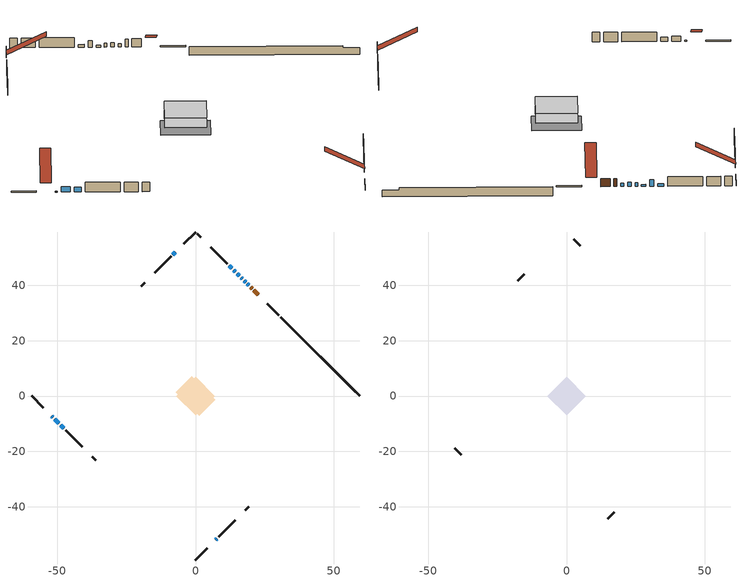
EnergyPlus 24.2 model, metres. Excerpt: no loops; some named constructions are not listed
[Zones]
conditioned space
 floor adiabatic (AdiabaticFloorConstruction): -7.01,0 0,7.01 7.01,0 0,-7.01 z0.51
 floor foundation (Slab1 construction): -7.13,1.28 -1.28,7.13 7.13,-1.28 1.28,-7.13 z-1.8
 wall outside (RimJoist1 construction): 0,-59.21 4.21,-55.01 / -59.21,0 -55.01,-4.21 / 0,59.21 -4.21,55.01 / 30.03,29.18 25.83,33.39 z0.51:0.81
 wall outside (AdiabaticWallConstruction 1): 22.66,36.56 21.08,38.14 / 20.42,38.79 19.95,39.26 z0.51:2.54
 wall outside (AdiabaticWallConstruction): -51.84,-7.37 -51.46,-7.75 z0.51:0.74; 19.3,39.91 18.74,40.47 z0.51:1.3; 18.09,41.13 17.53,41.68 z0.51:1.6; 16.87,42.34 16.48,42.74 z0.51:1.43; -7.37,51.84 -8.13,51.08 / 15.82,43.39 15.07,44.15 z0.51:0.97; 14.41,44.8 13.73,45.49 z0.51:2.14; 7.37,-51.84 7.75,-51.46 z0.51:1.4; -50.8,-8.41 -49.33,-9.88 z0.51:1.86; -48.68,-10.54 -47.49,-11.72 z0.51:1.65; 13.07,46.14 12.1,47.11 z0.51:1.2
 wall outside (Wall1 construction): 8.41,-50.8 14.31,-44.91 / -46.83,-12.38 -40.94,-18.28 / -8.79,50.43 -14.68,44.53 / 11.45,47.77 5.55,53.66 z0.51:2.95
 wall outside (Wall3 construction): 17.95,-41.26 19.2,-40.01 / -37.29,-21.92 -36.04,-23.17 / -18.33,40.89 -19.58,39.64 / 1.91,57.31 0.66,58.56 z0.51:2.95
 wall foundation (FoundationWall1 construction): 30.69,28.52,-1.8 30.69,28.52,0.51 56.36,2.85,0.51 56.36,2.85,-0.06 59.21,0,-0.06 59.21,0,-1.8
 window (WindowConstruction 5): -51.84,-7.38 -51.46,-7.75 z0.51:0.74
 window (WindowConstruction 3): 19.3,39.91 18.74,40.47 z0.51:1.3
 window (WindowConstruction 4): 18.09,41.13 17.53,41.68 z0.51:1.6
 window (WindowConstruction 10): 16.87,42.34 16.48,42.74 z0.51:1.42
 window (WindowConstruction 8): -7.38,51.84 -8.13,51.08 z0.51:0.97
 window (WindowConstruction 9): 15.82,43.39 15.07,44.15 z0.51:0.97
 window (WindowConstruction 6): 14.41,44.8 13.73,45.48 z0.51:2.13
 window (WindowConstruction 7): 7.38,-51.84 7.75,-51.46 z0.51:1.4
 window (WindowConstruction): -50.8,-8.41 -49.33,-9.88 z0.51:1.86
 window (WindowConstruction 1): -48.67,-10.54 -47.49,-11.72 z0.51:1.65
 window (WindowConstruction 2): 13.07,46.14 12.1,47.11 z0.51:1.2
 door (Door): 22.66,36.56 21.08,38.13 z0.51:2.54
 door (Door 1): 20.42,38.79 19.96,39.26 z0.51:2.54
 ceiling adiabatic (AdiabaticFloorConstruction): 0,-7.01 7.01,0 0,7.01 -7.01,0 z0.51
attic - vented
 floor to conditioned space (Floor1 construction Reversed): -7.02,0 0,7.02 7.02,0 0,-7.02 z2.95
 wall outside (Wall2 construction): 14.96,-44.25 17.29,-41.92 / -40.28,-18.93 -37.95,-21.26 / -15.34,43.87 -17.67,41.54 / 4.89,54.32 2.56,56.65 z0.51:2.95
 roof outside (Roof1 construction): 6.72,-52.49,2.95 0.08,-45.86,7.64 -1.77,-47.71,7.64 4.86,-54.35,2.95; -52.49,-6.72,2.95 -45.86,-0.08,7.64 -47.71,1.77,7.64 -54.35,-4.86,2.95; -6.72,52.49,2.95 -0.08,45.86,7.64 1.77,47.71,7.64 -4.86,54.35,2.95; 23.31,35.9,2.95 16.68,29.26,7.64 18.53,27.41,7.64 25.17,34.04,2.95
[Material] Roughness=Rough; Thermal Absorptance=0.9
Name | Thickness {m} | Conductivity {W/m-K} | Density {kg/m3} | Specific Heat {J/kg-K} | Solar Absorptance | Visible Absorptance
ceiling loosefill ins | 0.254 | 0.0480833 | 16.02 | 1046.75 | 0.7 | 0.7
ceiling stud and cavity | 0.1397 | 0.0984332 | 65.682 | 1177.47 | 0.7 | 0.7
gypsum board | 0.0127 | 0.160291 | 801 | 837.4 | 0.6 | 0.6
[Construction]
Floor1 construction: ceiling loosefill ins, ceiling stud and cavity, gypsum board
[Schedule:Day:Interval]
interior lighting schedule day: No, 01:00, 0.108182, 04:00, 0.0901515, 05:00, 0.0991667, 06:00, 0.162273, 07:00, 0.270455, 08:00, 0.342576, 10:00, 0.369621, 11:00, 0.351591, 12:00, 0.333561, 13:00, 0.324545, 14:00, 0.31553, 15:00, 0.333561, 16:00, 0.369621, 17:00, 0.450758, 18:00, 0.585985, 19:00, 0.775303, 20:00, 0.955606, 21:00, 0.991667, 22:00, 0.712197, 23:00, 0.360606, 24:00, 0.162273
interior lighting schedule day 1: No, 01:00, 0.100909, 04:00, 0.0840909, 05:00, 0.0925, 06:00, 0.151364, 07:00, 0.252273, 08:00, 0.319545, 10:00, 0.344773, 11:00, 0.327955, 12:00, 0.311136, 13:00, 0.302727, 14:00, 0.294318, 15:00, 0.311136, 16:00, 0.344773, 17:00, 0.420455, 18:00, 0.546591, 19:00, 0.723182, 20:00, 0.891364, 21:00, 0.925, 22:00, 0.664318, 23:00, 0.336364, 24:00, 0.151364
interior lighting schedule day 2: No, 01:00, 0.0927273, 04:00, 0.0772727, 05:00, 0.085, 06:00, 0.139091, 07:00, 0.231818, 08:00, 0.293636, 10:00, 0.316818, 11:00, 0.301364, 12:00, 0.285909, 13:00, 0.278182, 14:00, 0.270455, 15:00, 0.285909, 16:00, 0.316818, 17:00, 0.386364, 18:00, 0.502273, 19:00, 0.664545, 20:00, 0.819091, 21:00, 0.85, 22:00, 0.610455, 23:00, 0.309091, 24:00, 0.139091
interior lighting schedule day 3: No, 01:00, 0.0845455, 04:00, 0.0704545, 05:00, 0.0775, 06:00, 0.126818, 07:00, 0.211364, 08:00, 0.267727, 10:00, 0.288864, 11:00, 0.274773, 12:00, 0.260682, 13:00, 0.253636, 14:00, 0.246591, 15:00, 0.260682, 16:00, 0.288864, 17:00, 0.352273, 18:00, 0.457955, 19:00, 0.605909, 20:00, 0.746818, 21:00, 0.775, 22:00, 0.556591, 23:00, 0.281818, 24:00, 0.126818
interior lighting schedule day 4: No, 01:00, 0.0763636, 04:00, 0.0636364, 05:00, 0.07, 06:00, 0.114545, 07:00, 0.190909, 08:00, 0.241818, 10:00, 0.260909, 11:00, 0.248182, 12:00, 0.235455, 13:00, 0.229091, 14:00, 0.222727, 15:00, 0.235455, 16:00, 0.260909, 17:00, 0.318182, 18:00, 0.413636, 19:00, 0.547273, 20:00, 0.674545, 21:00, 0.7, 22:00, 0.502727, 23:00, 0.254545, 24:00, 0.114545
interior lighting schedule day 5: No, 01:00, 0.0727273, 04:00, 0.0606061, 05:00, 0.0666667, 06:00, 0.109091, 07:00, 0.181818, 08:00, 0.230303, 10:00, 0.248485, 11:00, 0.236364, 12:00, 0.224242, 13:00, 0.218182, 14:00, 0.212121, 15:00, 0.224242, 16:00, 0.248485, 17:00, 0.30303, 18:00, 0.393939, 19:00, 0.521212, 20:00, 0.642424, 21:00, 0.666667, 22:00, 0.478788, 23:00, 0.242424, 24:00, 0.109091
interior lighting schedule day 6: No, 01:00, 0.0745455, 04:00, 0.0621212, 05:00, 0.0683333, 06:00, 0.111818, 07:00, 0.186364, 08:00, 0.236061, 10:00, 0.254697, 11:00, 0.242273, 12:00, 0.229848, 13:00, 0.223636, 14:00, 0.217424, 15:00, 0.229848, 16:00, 0.254697, 17:00, 0.310606, 18:00, 0.403788, 19:00, 0.534242, 20:00, 0.658485, 21:00, 0.683333, 22:00, 0.490758, 23:00, 0.248485, 24:00, 0.111818
interior lighting schedule day 7: No, 01:00, 0.08, 04:00, 0.0666667, 05:00, 0.0733333, 06:00, 0.12, 07:00, 0.2, 08:00, 0.253333, 10:00, 0.273333, 11:00, 0.26, 12:00, 0.246667, 13:00, 0.24, 14:00, 0.233333, 15:00, 0.246667, 16:00, 0.273333, 17:00, 0.333333, 18:00, 0.433333, 19:00, 0.573333, 20:00, 0.706667, 21:00, 0.733333, 22:00, 0.526667, 23:00, 0.266667, 24:00, 0.12
interior lighting schedule day 8: No, 01:00, 0.0890909, 04:00, 0.0742424, 05:00, 0.0816667, 06:00, 0.133636, 07:00, 0.222727, 08:00, 0.282121, 10:00, 0.304394, 11:00, 0.289545, 12:00, 0.274697, 13:00, 0.267273, 14:00, 0.259848, 15:00, 0.274697, 16:00, 0.304394, 17:00, 0.371212, 18:00, 0.482576, 19:00, 0.638485, 20:00, 0.78697, 21:00, 0.816667, 22:00, 0.586515, 23:00, 0.29697, 24:00, 0.133636
interior lighting schedule day 9: No, 01:00, 0.0972727, 04:00, 0.0810606, 05:00, 0.0891667, 06:00, 0.145909, 07:00, 0.243182, 08:00, 0.30803, 10:00, 0.332348, 11:00, 0.316136, 12:00, 0.299924, 13:00, 0.291818, 14:00, 0.283712, 15:00, 0.299924, 16:00, 0.332348, 17:00, 0.405303, 18:00, 0.526894, 19:00, 0.697121, 20:00, 0.859242, 21:00, 0.891667, 22:00, 0.640379, 23:00, 0.324242, 24:00, 0.145909
interior lighting schedule day 10: No, 01:00, 0.105455, 04:00, 0.0878788, 05:00, 0.0966667, 06:00, 0.158182, 07:00, 0.263636, 08:00, 0.333939, 10:00, 0.360303, 11:00, 0.342727, 12:00, 0.325152, 13:00, 0.316364, 14:00, 0.307576, 15:00, 0.325152, 16:00, 0.360303, 17:00, 0.439394, 18:00, 0.571212, 19:00, 0.755758, 20:00, 0.931515, 21:00, 0.966667, 22:00, 0.694242, 23:00, 0.351515, 24:00, 0.158182
interior lighting schedule day 11: No, 01:00, 0.109091, 04:00, 0.0909091, 05:00, 0.1, 06:00, 0.163636, 07:00, 0.272727, 08:00, 0.345455, 10:00, 0.372727, 11:00, 0.354545, 12:00, 0.336364, 13:00, 0.327273, 14:00, 0.318182, 15:00, 0.336364, 16:00, 0.372727, 17:00, 0.454545, 18:00, 0.590909, 19:00, 0.781818, 20:00, 0.963636, 21:00, 1, 22:00, 0.718182, 23:00, 0.363636, 24:00, 0.163636
interior lighting schedule default day; occupants schedule default day; clothes dryer schedule default day; cooking range schedule default day; misc plug loads schedule default day; general water use schedule default day; heating setpoint default day; cooling setpoint default day; clothes dryer exhaust 0 schedule default day; cooling season schedule day; cooling season schedule day 2; cooling season schedule default day; exterior lighting schedule default day; natural vent schedule default day: No, 24:00, 0
occupants schedule day: No, 05:00, 0.426829, 06:00, 0.719512, 07:00, 1, 08:00, 0.670732, 09:00, 0.329268, 14:00, 0.170732, 15:00, 0.231707, 16:00, 0.329268, 17:00, 0.5, 18:00, 0.670732, 19:00, 0.829268, 21:00, 1, 22:00, 0.853659, 23:00, 0.646341, 24:00, 0.426829
clothes dryer schedule day; clothes dryer exhaust 0 schedule day: No, 01:00, 0.123457, 02:00, 0.0740741, 03:00, 0.0493827, 04:00, 0.0246914, 05:00, 0.0493827, 06:00, 0.0740741, 07:00, 0.197531, 08:00, 0.395062, 09:00, 0.592593, 10:00, 0.839506, 11:00, 0.962963, 12:00, 1, 13:00, 0.91358, 14:00, 0.82716, 15:00, 0.716049, 16:00, 0.753086, 17:00, 0.679012, 18:00, 0.666667, 20:00, 0.62963, 21:00, 0.641975, 22:00, 0.666667, 23:00, 0.54321, 24:00, 0.296296
cooking range schedule day: No, 05:00, 0.0597015, 06:00, 0.11194, 07:00, 0.171642, 08:00, 0.291045, 11:00, 0.343284, 12:00, 0.402985, 13:00, 0.462687, 14:00, 0.343284, 15:00, 0.291045, 16:00, 0.402985, 17:00, 0.567164, 18:00, 1, 19:00, 0.850746, 20:00, 0.432836, 21:00, 0.291045, 22:00, 0.231343, 23:00, 0.171642, 24:00, 0.11194
misc plug loads schedule day: No, 06:00, 0.705882, 07:00, 0.745098, 08:00, 0.803922, 15:00, 0.823529, 16:00, 0.862745, 17:00, 0.921569, 18:00, 0.980392, 19:00, 1, 20:00, 0.980392, 21:00, 0.941176, 22:00, 0.862745, 23:00, 0.784314, 24:00, 0.72549
general water use schedule day: No, 01:00, 0.315068, 03:00, 0.287671, 04:00, 0.342466, 05:00, 0.369863, 06:00, 0.520548, 07:00, 0.60274, 08:00, 0.534247, 10:00, 0.506849, 11:00, 0.465753, 14:00, 0.479452, 15:00, 0.534247, 16:00, 0.589041, 17:00, 0.69863, 18:00, 0.876712, 19:00, 0.890411, 20:00, 0.986301, 21:00, 1, 22:00, 0.863014, 23:00, 0.616438, 24:00, 0.465753
heating setpoint day: No, 07:00, 18, 23:00, 21, 24:00, 18
cooling setpoint day: No, 24:00, 25
cooling season schedule day 1: No, 24:00, 1
exterior lighting schedule day: No, 01:00, 0.566667, 03:00, 0.524167, 05:00, 0.495833, 06:00, 0.5525, 07:00, 0.623333, 08:00, 0.580833, 09:00, 0.439167, 10:00, 0.354167, 12:00, 0.34, 13:00, 0.354167, 14:00, 0.396667, 15:00, 0.425, 16:00, 0.495833, 17:00, 0.623333, 18:00, 0.793333, 19:00, 0.906667, 20:00, 0.963333, 21:00, 0.991667, 22:00, 0.920833, 23:00, 0.793333, 24:00, 0.665833
exterior lighting schedule day 1: No, 01:00, 0.528571, 03:00, 0.488929, 05:00, 0.4625, 06:00, 0.515357, 07:00, 0.581429, 08:00, 0.541786, 09:00, 0.409643, 10:00, 0.330357, 12:00, 0.317143, 13:00, 0.330357, 14:00, 0.37, 15:00, 0.396429, 16:00, 0.4625, 17:00, 0.581429, 18:00, 0.74, 19:00, 0.845714, 20:00, 0.898571, 21:00, 0.925, 22:00, 0.858929, 23:00, 0.74, 24:00, 0.621071
exterior lighting schedule day 10: No, 01:00, 0.552381, 03:00, 0.510952, 05:00, 0.483333, 06:00, 0.538571, 07:00, 0.607619, 08:00, 0.56619, 09:00, 0.428095, 10:00, 0.345238, 12:00, 0.331429, 13:00, 0.345238, 14:00, 0.386667, 15:00, 0.414286, 16:00, 0.483333, 17:00, 0.607619, 18:00, 0.773333, 19:00, 0.88381, 20:00, 0.939048, 21:00, 0.966667, 22:00, 0.897619, 23:00, 0.773333, 24:00, 0.649048
exterior lighting schedule day 11: No, 01:00, 0.571429, 03:00, 0.528571, 05:00, 0.5, 06:00, 0.557143, 07:00, 0.628571, 08:00, 0.585714, 09:00, 0.442857, 10:00, 0.357143, 12:00, 0.342857, 13:00, 0.357143, 14:00, 0.4, 15:00, 0.428571, 16:00, 0.5, 17:00, 0.628571, 18:00, 0.8, 19:00, 0.914286, 20:00, 0.971429, 21:00, 1, 22:00, 0.928571, 23:00, 0.8, 24:00, 0.671429
exterior lighting schedule day 2: No, 01:00, 0.485714, 03:00, 0.449286, 05:00, 0.425, 06:00, 0.473571, 07:00, 0.534286, 08:00, 0.497857, 09:00, 0.376429, 10:00, 0.303571, 12:00, 0.291429, 13:00, 0.303571, 14:00, 0.34, 15:00, 0.364286, 16:00, 0.425, 17:00, 0.534286, 18:00, 0.68, 19:00, 0.777143, 20:00, 0.825714, 21:00, 0.85, 22:00, 0.789286, 23:00, 0.68, 24:00, 0.570714
exterior lighting schedule day 3: No, 01:00, 0.442857, 03:00, 0.409643, 05:00, 0.3875, 06:00, 0.431786, 07:00, 0.487143, 08:00, 0.453929, 09:00, 0.343214, 10:00, 0.276786, 12:00, 0.265714, 13:00, 0.276786, 14:00, 0.31, 15:00, 0.332143, 16:00, 0.3875, 17:00, 0.487143, 18:00, 0.62, 19:00, 0.708571, 20:00, 0.752857, 21:00, 0.775, 22:00, 0.719643, 23:00, 0.62, 24:00, 0.520357
exterior lighting schedule day 4: No, 01:00, 0.4, 03:00, 0.37, 05:00, 0.35, 06:00, 0.39, 07:00, 0.44, 08:00, 0.41, 09:00, 0.31, 10:00, 0.25, 12:00, 0.24, 13:00, 0.25, 14:00, 0.28, 15:00, 0.3, 16:00, 0.35, 17:00, 0.44, 18:00, 0.56, 19:00, 0.64, 20:00, 0.68, 21:00, 0.7, 22:00, 0.65, 23:00, 0.56, 24:00, 0.47
exterior lighting schedule day 5: No, 01:00, 0.380952, 03:00, 0.352381, 05:00, 0.333333, 06:00, 0.371429, 07:00, 0.419048, 08:00, 0.390476, 09:00, 0.295238, 10:00, 0.238095, 12:00, 0.228571, 13:00, 0.238095, 14:00, 0.266667, 15:00, 0.285714, 16:00, 0.333333, 17:00, 0.419048, 18:00, 0.533333, 19:00, 0.609524, 20:00, 0.647619, 21:00, 0.666667, 22:00, 0.619048, 23:00, 0.533333, 24:00, 0.447619
exterior lighting schedule day 6: No, 01:00, 0.390476, 03:00, 0.36119, 05:00, 0.341667, 06:00, 0.380714, 07:00, 0.429524, 08:00, 0.400238, 09:00, 0.302619, 10:00, 0.244048, 12:00, 0.234286, 13:00, 0.244048, 14:00, 0.273333, 15:00, 0.292857, 16:00, 0.341667, 17:00, 0.429524, 18:00, 0.546667, 19:00, 0.624762, 20:00, 0.66381, 21:00, 0.683333, 22:00, 0.634524, 23:00, 0.546667, 24:00, 0.45881
exterior lighting schedule day 7: No, 01:00, 0.419048, 03:00, 0.387619, 05:00, 0.366667, 06:00, 0.408571, 07:00, 0.460952, 08:00, 0.429524, 09:00, 0.324762, 10:00, 0.261905, 12:00, 0.251429, 13:00, 0.261905, 14:00, 0.293333, 15:00, 0.314286, 16:00, 0.366667, 17:00, 0.460952, 18:00, 0.586667, 19:00, 0.670476, 20:00, 0.712381, 21:00, 0.733333, 22:00, 0.680952, 23:00, 0.586667, 24:00, 0.492381
exterior lighting schedule day 8: No, 01:00, 0.466667, 03:00, 0.431667, 05:00, 0.408333, 06:00, 0.455, 07:00, 0.513333, 08:00, 0.478333, 09:00, 0.361667, 10:00, 0.291667, 12:00, 0.28, 13:00, 0.291667, 14:00, 0.326667, 15:00, 0.35, 16:00, 0.408333, 17:00, 0.513333, 18:00, 0.653333, 19:00, 0.746667, 20:00, 0.793333, 21:00, 0.816667, 22:00, 0.758333, 23:00, 0.653333, 24:00, 0.548333
exterior lighting schedule day 9: No, 01:00, 0.509524, 03:00, 0.47131, 05:00, 0.445833, 06:00, 0.496786, 07:00, 0.560476, 08:00, 0.522262, 09:00, 0.394881, 10:00, 0.318452, 12:00, 0.305714, 13:00, 0.318452, 14:00, 0.356667, 15:00, 0.382143, 16:00, 0.445833, 17:00, 0.560476, 18:00, 0.713333, 19:00, 0.815238, 20:00, 0.86619, 21:00, 0.891667, 22:00, 0.827976, 23:00, 0.713333, 24:00, 0.59869
[Schedule:Week:Daily]
heating setpoint Week Rule - Jan1-Dec31: heating setpoint day, heating setpoint day, heating setpoint day, heating setpoint day, heating setpoint day, heating setpoint day, heating setpoint day, heating setpoint default day, heating setpoint default day, heating setpoint default day, heating setpoint default day, heating setpoint default day
cooling season schedule Week Rule - Aug26-Sep1: cooling season schedule day 1, cooling season schedule day 1, cooling season schedule day 1, cooling season schedule day 1, cooling season schedule day 1, cooling season schedule day 1, cooling season schedule day 2, cooling season schedule default day, cooling season schedule default day, cooling season schedule default day, cooling season schedule default day, cooling season schedule default day
cooling season schedule Week Rule - Sep2-Dec31: cooling season schedule day 2, cooling season schedule day 2, cooling season schedule day 2, cooling season schedule day 2, cooling season schedule day 2, cooling season schedule day 2, cooling season schedule day 2, cooling season schedule default day, cooling season schedule default day, cooling season schedule default day, cooling season schedule default day, cooling season schedule default day
exterior lighting schedule Week Rule - Nov4-Nov24: exterior lighting schedule day 10, exterior lighting schedule day 10, exterior lighting schedule day 10, exterior lighting schedule day 10, exterior lighting schedule day 10, exterior lighting schedule day 10, exterior lighting schedule day 10, exterior lighting schedule default day, exterior lighting schedule default day, exterior lighting schedule default day, exterior lighting schedule default day, exterior lighting schedule default day
exterior lighting schedule Week Rule - Nov25-Dec1: exterior lighting schedule day 10, exterior lighting schedule day 10, exterior lighting schedule day 10, exterior lighting schedule day 10, exterior lighting schedule day 10, exterior lighting schedule day 10, exterior lighting schedule day 11, exterior lighting schedule default day, exterior lighting schedule default day, exterior lighting schedule default day, exterior lighting schedule default day, exterior lighting schedule default day
exterior lighting schedule Week Rule - Dec2-Dec31: exterior lighting schedule day 11, exterior lighting schedule day 11, exterior lighting schedule day 11, exterior lighting schedule day 11, exterior lighting schedule day 11, exterior lighting schedule day 11, exterior lighting schedule day 11, exterior lighting schedule default day, exterior lighting schedule default day, exterior lighting schedule default day, exterior lighting schedule default day, exterior lighting schedule default day
natural vent schedule Week Rule - Jan1-Dec31: natural vent schedule default day, natural vent schedule default day, natural vent schedule default day, natural vent schedule default day, natural vent schedule default day, natural vent schedule default day, natural vent schedule default day, natural vent schedule default day, natural vent schedule default day, natural vent schedule default day, natural vent schedule default day, natural vent schedule default day
